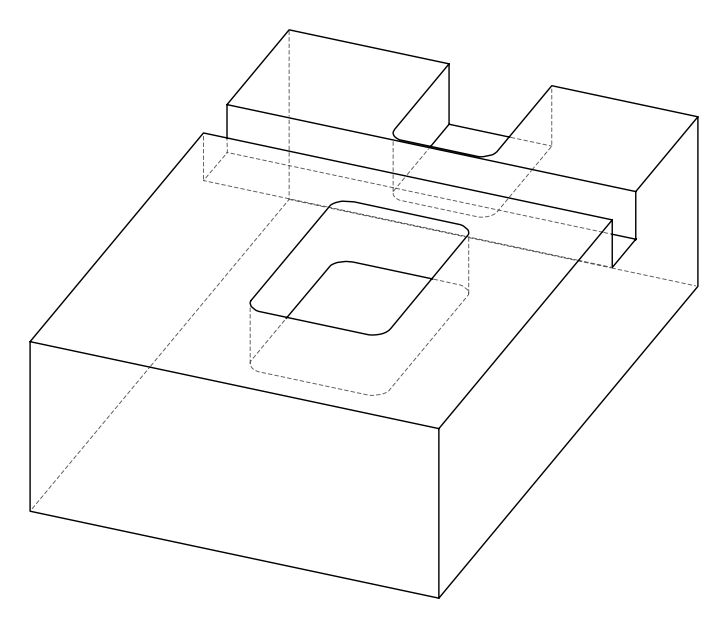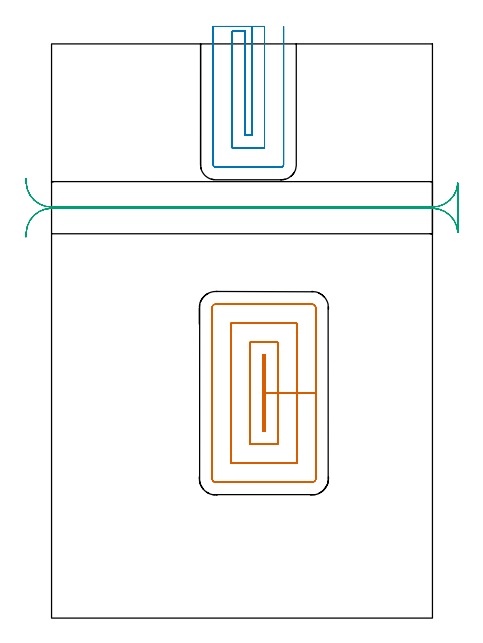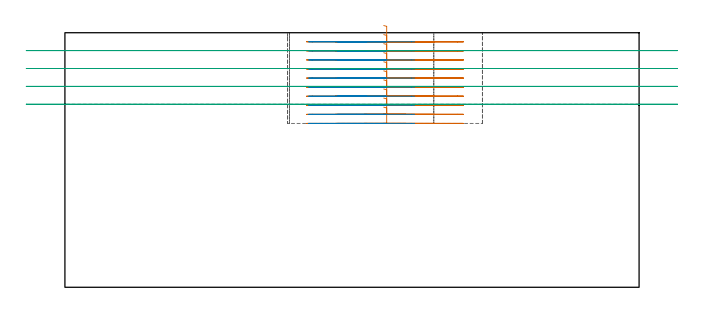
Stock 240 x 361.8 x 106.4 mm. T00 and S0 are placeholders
(PLAN: 3 operations, 1 tool changes, 36.5 min)
(1 MILL_RECTANGULAR_POCKET | POCKET_RECTANGULAR_STRAIGHT | NXT0201_012 | Follow Part, ap 4, ae 75% | 19.21 min | 392009 mm3)
(2 MILL_SLOT | SLOT_PARTIAL_RECTANGULAR | NXT0201_012 | Follow Part, ap 4, ae 75% | 12.3 min | 194223 mm3)
(3 MILL_RECTANGULAR_SLOT | SLOT_RECTANGULAR | UGT0201_004 | Follow Part, ap 8, ae 75% | 4.97 min | 235415 mm3)
(TOOL NXT0201_012 | ENDMILL 16mm [2P460-1600-NA 1630] | D16 FL38 Z6)
(TOOL UGT0201_004 | End Mill 32 mm | D32 FL53 Z6)
(OP 1 MILL_RECTANGULAR_POCKET)
G17 G21 G94 G90
T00 M6
G54
G17 G0 G90 X133.259 Y117.6 S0 M3
G43 Z116.4 H1
Z109.4
G94 G1 X134.5 Z109.067 F250.
Y141.7 Z102.61
Y165.8 F500.
X133.1
Y117.6
X134.5
Y141.7
X142.5
Y173.8
X125.1
Y109.6
X142.5
Y141.7
X154.5
Y185.8
X113.1
Y97.6
X154.5
Y141.7
X166.5
Y195.4
G3 X164.1 Y197.8 R2.4
G1 X103.5
G3 X101.1 Y195.4 R2.4
G1 Y88.
G3 X103.5 Y85.6 R2.4
G1 X164.1
G3 X166.5 Y88. R2.4
G1 Y141.7
Y142.7
G0 X133.259 Y117.6 Z105.61
G1 X134.5 Z105.277 F250.
Y141.7 Z98.82
Y165.8 F500.
X133.1
Y117.6
X134.5
Y141.7
X142.5
Y173.8
X125.1
Y109.6
X142.5
Y141.7
X154.5
Y185.8
X113.1
Y97.6
X154.5
Y141.7
X166.5
Y195.4
G3 X164.1 Y197.8 R2.4
G1 X103.5
G3 X101.1 Y195.4 R2.4
G1 Y88.
G3 X103.5 Y85.6 R2.4
G1 X164.1
G3 X166.5 Y88. R2.4
G1 Y141.7
Y142.7
G0 X133.259 Y117.6 Z101.82
G1 X134.5 Z101.488 F250.
Y141.7 Z95.03
Y165.8 F500.
X133.1
Y117.6
X134.5
Y141.7
X142.5
Y173.8
X125.1
Y109.6
X142.5
Y141.7
X154.5
Y185.8
X113.1
Y97.6
X154.5
Y141.7
X166.5
Y195.4
G3 X164.1 Y197.8 R2.4
G1 X103.5
G3 X101.1 Y195.4 R2.4
G1 Y88.
G3 X103.5 Y85.6 R2.4
G1 X164.1
G3 X166.5 Y88. R2.4
G1 Y141.7
Y142.7
G0 X133.259 Y117.6 Z98.03
G1 X134.5 Z97.698 F250.
Y141.7 Z91.24
Y165.8 F500.
X133.1
Y117.6
X134.5
Y141.7
X142.5
Y173.8
X125.1
Y109.6
X142.5
Y141.7
X154.5
Y185.8
X113.1
Y97.6
X154.5
Y141.7
X166.5
Y195.4
G3 X164.1 Y197.8 R2.4
G1 X103.5
G3 X101.1 Y195.4 R2.4
G1 Y88.
G3 X103.5 Y85.6 R2.4
G1 X164.1
G3 X166.5 Y88. R2.4
G1 Y141.7
Y142.7
G0 X133.259 Y117.6 Z94.24
G1 X134.5 Z93.908 F250.
Y141.7 Z87.45
Y165.8 F500.
X133.1
Y117.6
X134.5
Y141.7
X142.5
Y173.8
X125.1
Y109.6
X142.5
Y141.7
X154.5
Y185.8
X113.1
Y97.6
X154.5
Y141.7
X166.5
Y195.4
G3 X164.1 Y197.8 R2.4
G1 X103.5
G3 X101.1 Y195.4 R2.4
G1 Y88.
G3 X103.5 Y85.6 R2.4
G1 X164.1
G3 X166.5 Y88. R2.4
G1 Y141.7
Y142.7
G0 X133.259 Y117.6 Z90.45
G1 X134.5 Z90.118 F250.
Y141.7 Z83.66
Y165.8 F500.
X133.1
Y117.6
X134.5
Y141.7
X142.5
Y173.8
X125.1
Y109.6
X142.5
Y141.7
X154.5
Y185.8
X113.1
Y97.6
X154.5
Y141.7
X166.5
Y195.4
G3 X164.1 Y197.8 R2.4
G1 X103.5
G3 X101.1 Y195.4 R2.4
G1 Y88.
G3 X103.5 Y85.6 R2.4
G1 X164.1
G3 X166.5 Y88. R2.4
G1 Y141.7
Y142.7
G0 X133.259 Y117.6 Z86.66
G1 X134.5 Z86.328 F250.
Y141.7 Z79.87
Y165.8 F500.
X133.1
Y117.6
X134.5
Y141.7
X142.5
Y173.8
X125.1
Y109.6
X142.5
Y141.7
X154.5
Y185.8
X113.1
Y97.6
X154.5
Y141.7
X166.5
Y195.4
G3 X164.1 Y197.8 R2.4
G1 X103.5
G3 X101.1 Y195.4 R2.4
G1 Y88.
G3 X103.5 Y85.6 R2.4
G1 X164.1
G3 X166.5 Y88. R2.4
G1 Y141.7
Y142.7
G0 X133.259 Y117.6 Z82.87
G1 X134.5 Z82.538 F250.
Y141.7 Z76.08
Y165.8 F500.
X133.1
Y117.6
X134.5
Y141.7
X142.5
Y173.8
X125.1
Y109.6
X142.5
Y141.7
X154.5
Y185.8
X113.1
Y97.6
X154.5
Y141.7
X166.5
Y195.4
G3 X164.1 Y197.8 R2.4
G1 X103.5
G3 X101.1 Y195.4 R2.4
G1 Y88.
G3 X103.5 Y85.6 R2.4
G1 X164.1
G3 X166.5 Y88. R2.4
G1 Y141.7
Y142.7
G0 X133.259 Y117.6 Z79.08
G1 X134.5 Z78.748 F250.
Y141.7 Z72.29
Y165.8 F500.
X133.1
Y117.6
X134.5
Y141.7
X142.5
Y173.8
X125.1
Y109.6
X142.5
Y141.7
X154.5
Y185.8
X113.1
Y97.6
X154.5
Y141.7
X166.5
Y195.4
G3 X164.1 Y197.8 R2.4
G1 X103.5
G3 X101.1 Y195.4 R2.4
G1 Y88.
G3 X103.5 Y85.6 R2.4
G1 X164.1
G3 X166.5 Y88. R2.4
G1 Y141.7
Y142.7
G0 X133.259 Y117.6 Z75.29
G1 X134.5 Z74.958 F250.
Y141.7 Z68.5
Y165.8 F500.
X133.1
Y117.6
X134.5
Y141.7
X142.5
Y173.8
X125.1
Y109.6
X142.5
Y141.7
X154.5
Y185.8
X113.1
Y97.6
X154.5
Y141.7
X166.5
Y195.4
G3 X164.1 Y197.8 R2.4
G1 X103.5
G3 X101.1 Y195.4 R2.4
G1 Y88.
G3 X103.5 Y85.6 R2.4
G1 X164.1
G3 X166.5 Y88. R2.4
G1 Y141.7
Y142.7
G0 Z116.4
M5
M2
(OP 2 MILL_SLOT)
G17 G21 G94 G90
T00 M6
G54
G17 G0 G90 X126.2 Y372.8 S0 M3
G43 Z116.4 H1
Z102.61
G94 G1 Y369.8 F250.
Y304.2 F500.
X121.9
Y369.8
X113.9
Y296.2
X134.2
Y369.8
Y372.8 F250.
X101.9
Y369.8
Y285.6 F500.
G3 X103.3 Y284.2 R1.4
G1 X144.8
G3 X146.2 Y285.6 R1.4
G1 Y369.8
Y372.8 F250.
G0 X126.2 Z98.82
G1 Y369.8
Y304.2 F500.
X121.9
Y369.8
X113.9
Y296.2
X134.2
Y369.8
Y372.8 F250.
X101.9
Y369.8
Y285.6 F500.
G3 X103.3 Y284.2 R1.4
G1 X144.8
G3 X146.2 Y285.6 R1.4
G1 Y369.8
Y372.8 F250.
G0 X126.2 Z95.03
G1 Y369.8
Y304.2 F500.
X121.9
Y369.8
X113.9
Y296.2
X134.2
Y369.8
Y372.8 F250.
X101.9
Y369.8
Y285.6 F500.
G3 X103.3 Y284.2 R1.4
G1 X144.8
G3 X146.2 Y285.6 R1.4
G1 Y369.8
Y372.8 F250.
G0 X126.2 Z91.24
G1 Y369.8
Y304.2 F500.
X121.9
Y369.8
X113.9
Y296.2
X134.2
Y369.8
Y372.8 F250.
X101.9
Y369.8
Y285.6 F500.
G3 X103.3 Y284.2 R1.4
G1 X144.8
G3 X146.2 Y285.6 R1.4
G1 Y369.8
Y372.8 F250.
G0 X126.2 Z87.45
G1 Y369.8
Y304.2 F500.
X121.9
Y369.8
X113.9
Y296.2
X134.2
Y369.8
Y372.8 F250.
X101.9
Y369.8
Y285.6 F500.
G3 X103.3 Y284.2 R1.4
G1 X144.8
G3 X146.2 Y285.6 R1.4
G1 Y369.8
Y372.8 F250.
G0 X126.2 Z83.66
G1 Y369.8
Y304.2 F500.
X121.9
Y369.8
X113.9
Y296.2
X134.2
Y369.8
Y372.8 F250.
X101.9
Y369.8
Y285.6 F500.
G3 X103.3 Y284.2 R1.4
G1 X144.8
G3 X146.2 Y285.6 R1.4
G1 Y369.8
Y372.8 F250.
G0 X126.2 Z79.87
G1 Y369.8
Y304.2 F500.
X121.9
Y369.8
X113.9
Y296.2
X134.2
Y369.8
Y372.8 F250.
X101.9
Y369.8
Y285.6 F500.
G3 X103.3 Y284.2 R1.4
G1 X144.8
G3 X146.2 Y285.6 R1.4
G1 Y369.8
Y372.8 F250.
G0 X126.2 Z76.08
G1 Y369.8
Y304.2 F500.
X121.9
Y369.8
X113.9
Y296.2
X134.2
Y369.8
Y372.8 F250.
X101.9
Y369.8
Y285.6 F500.
G3 X103.3 Y284.2 R1.4
G1 X144.8
G3 X146.2 Y285.6 R1.4
G1 Y369.8
Y372.8 F250.
G0 X126.2 Z72.29
G1 Y369.8
Y304.2 F500.
X121.9
Y369.8
X113.9
Y296.2
X134.2
Y369.8
Y372.8 F250.
X101.9
Y369.8
Y285.6 F500.
G3 X103.3 Y284.2 R1.4
G1 X144.8
G3 X146.2 Y285.6 R1.4
G1 Y369.8
Y372.8 F250.
G0 X126.2 Z68.5
G1 Y369.8
Y304.2 F500.
X121.9
Y369.8
X113.9
Y296.2
X134.2
Y369.8
Y372.8 F250.
X101.9
Y369.8
Y285.6 F500.
G3 X103.3 Y284.2 R1.4
G1 X144.8
G3 X146.2 Y285.6 R1.4
G1 Y369.8
Y372.8 F250.
G0 Z116.4
M5
M2
(OP 3 MILL_RECTANGULAR_SLOT)
G17 G21 G94 G90
T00 M6
G54
G17 G0 G90 X-16.154 Y240.185 S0 M3
G43 Z116.4 H0
Z98.925
G94 G1 X-15.97 Y243.179 F250.
G2 X0. Y258.2 R16. F500.
G1 X240.
G2 X255.97 Y243.179 R16.
G1 X256.
Y274.021
X255.97
G2 X240. Y259. R16.
G1 X0.
G2 X-15.97 Y274.021 R16.
G1 X-16.154 Y277.015 F250.
G0 Y240.185 Z91.45
G1 X-15.97 Y243.179
G2 X0. Y258.2 R16. F500.
G1 X240.
G2 X255.97 Y243.179 R16.
G1 X256.
Y274.021
X255.97
G2 X240. Y259. R16.
G1 X0.
G2 X-15.97 Y274.021 R16.
G1 X-16.154 Y277.015 F250.
G0 Y240.185 Z83.975
G1 X-15.97 Y243.179
G2 X0. Y258.2 R16. F500.
G1 X240.
G2 X255.97 Y243.179 R16.
G1 X256.
Y274.021
X255.97
G2 X240. Y259. R16.
G1 X0.
G2 X-15.97 Y274.021 R16.
G1 X-16.154 Y277.015 F250.
G0 Y240.185 Z76.5
G1 X-15.97 Y243.179
G2 X0. Y258.2 R16. F500.
G1 X240.
G2 X255.97 Y243.179 R16.
G1 X256.
Y274.021
X255.97
G2 X240. Y259. R16.
G1 X0.
G2 X-15.97 Y274.021 R16.
G1 X-16.154 Y277.015 F250.
G0 Z116.4
M5
M2
